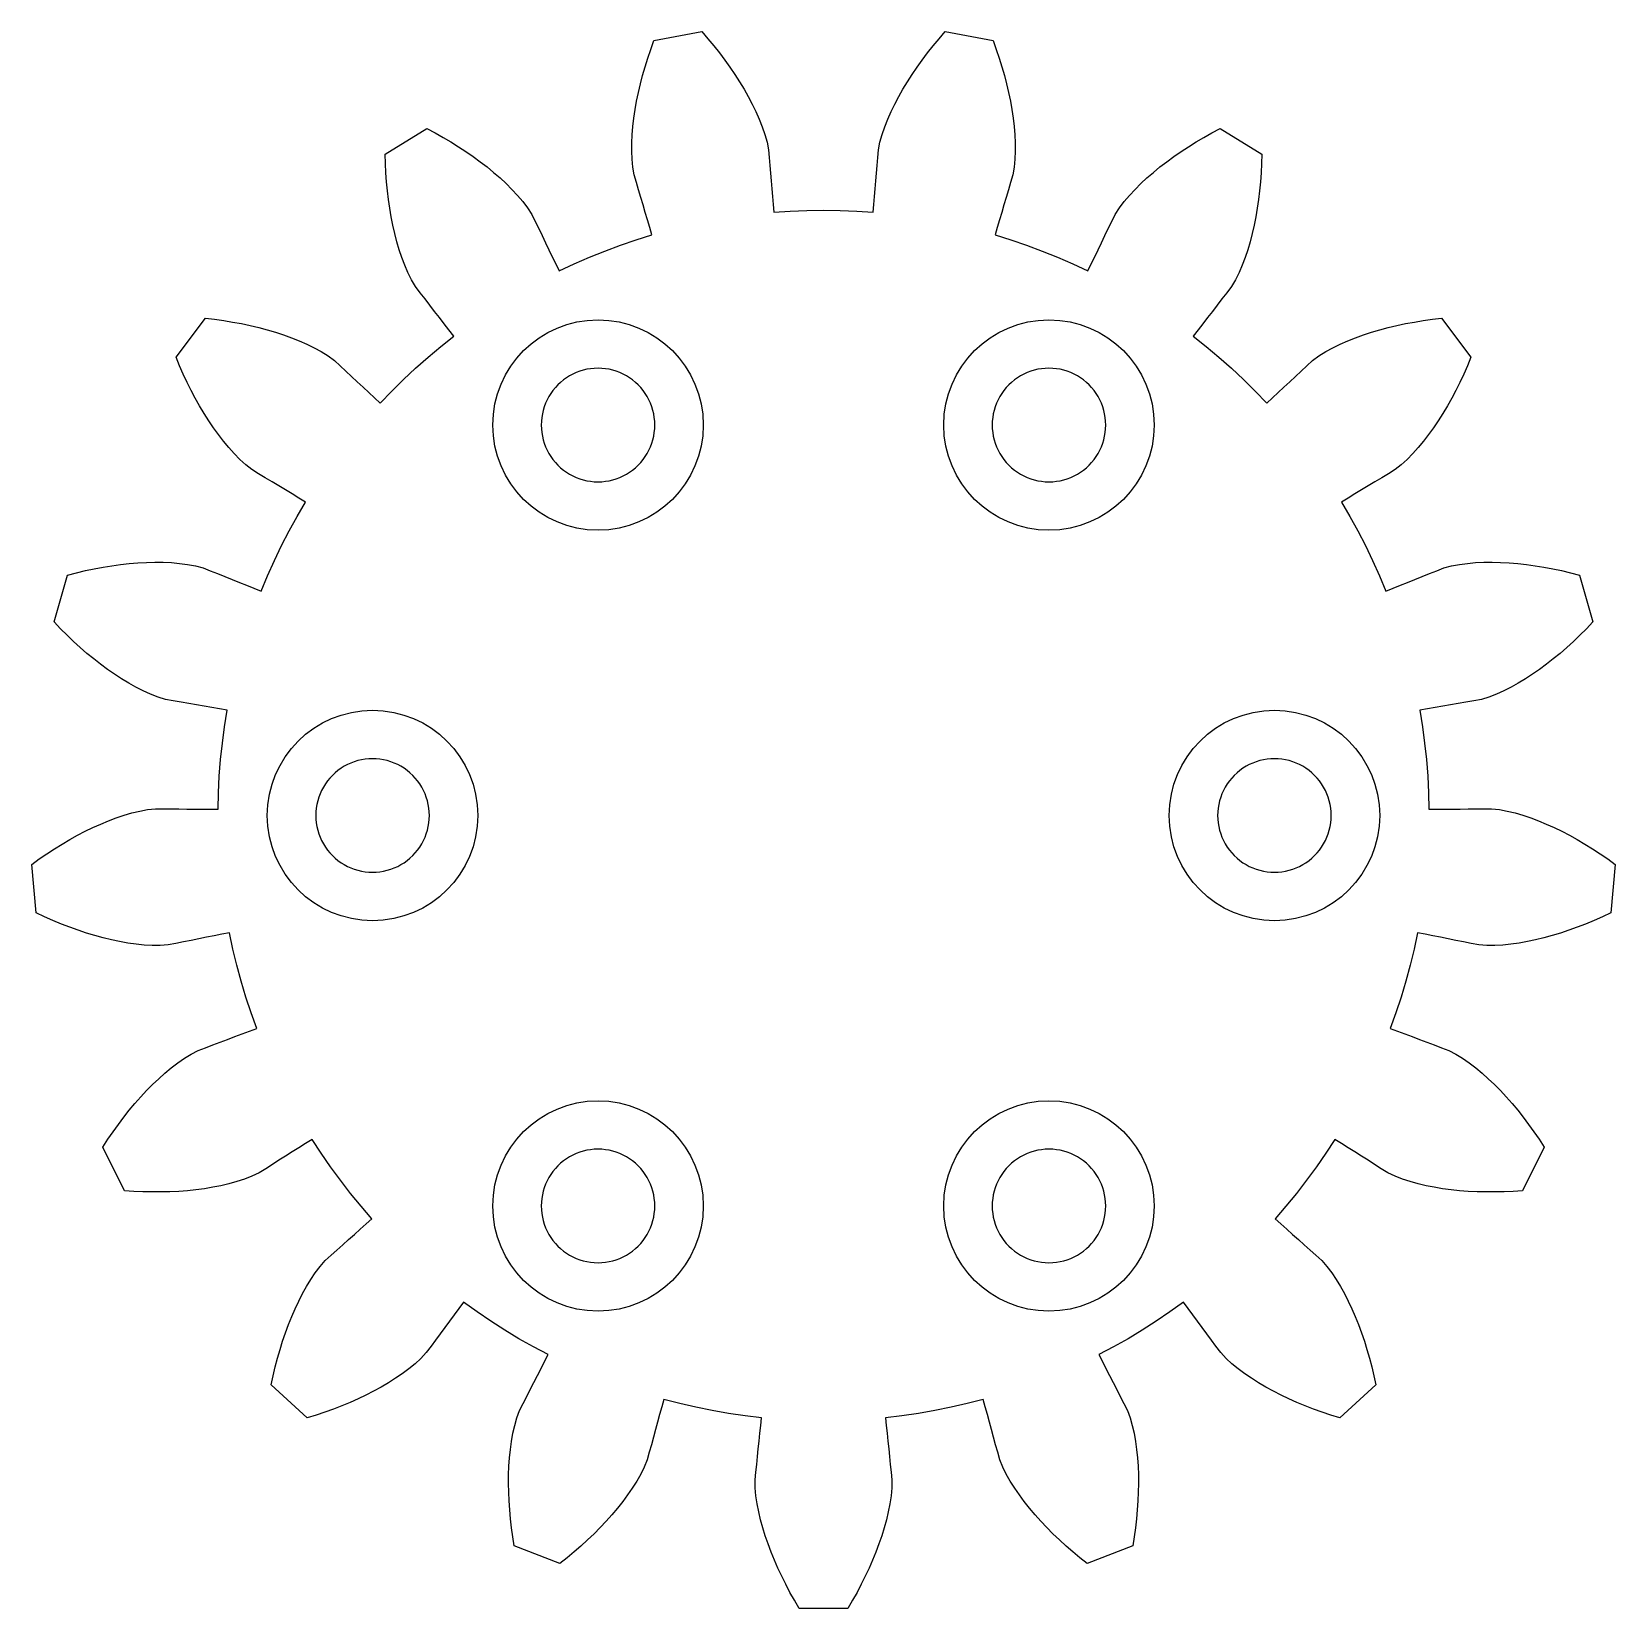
# Model space of a CAD drawing. Header units: metres. Extents: x -23.7 to 23.7, y -23.7 to 23.5.
import ezdxf

# ---------------------------------------------------------------- set-up
doc = ezdxf.new("R2010")
doc.units = ezdxf.units.M
doc.layers.add('CSK_M3_90DEG', color=7, linetype='Continuous')
doc.layers.add('CUT', color=7, linetype='Continuous')

msp = doc.modelspace()

# ---------------------------------------------------------------- linework, layer by layer
at = {"layer": 'CSK_M3_90DEG'}
for centre in [(-6.75, 11.691), (6.75, 11.691), (-13.5, 0), (13.5, 0), (-6.75, -11.691), (6.75, -11.691)]:
    msp.add_circle(centre, 3.15, dxfattribs=at)
at = {"layer": 'CUT'}
for points in [[(-2.35, -17.972), (-2.841, -17.901), (-3.33, -17.816), (-3.817, -17.718), (-4.301, -17.607), (-4.782, -17.483), (-4.844, -17.709), (-4.906, -17.935), (-4.968, -18.161), (-5.029, -18.387), (-5.091, -18.613), (-5.153, -18.839), (-5.215, -19.065), (-5.278, -19.291), (-5.367, -19.51), (-5.473, -19.723), (-5.593, -19.933), (-5.723, -20.14), (-5.863, -20.344), (-6.011, -20.545), (-6.168, -20.743), (-6.333, -20.938), (-6.504, -21.131), (-6.683, -21.321), (-6.869, -21.508), (-7.062, -21.692), (-7.26, -21.873), (-7.466, -22.052), (-7.677, -22.227), (-7.894, -22.4), (-9.257, -21.872), (-9.301, -21.598), (-9.339, -21.326), (-9.371, -21.056), (-9.395, -20.788), (-9.413, -20.522), (-9.425, -20.259), (-9.429, -19.998), (-9.426, -19.74), (-9.416, -19.485), (-9.398, -19.233), (-9.373, -18.984), (-9.339, -18.739), (-9.296, -18.499), (-9.243, -18.263), (-9.178, -18.033), (-9.096, -17.812), (-8.99, -17.603), (-8.884, -17.394), (-8.777, -17.185), (-8.67, -16.977), (-8.564, -16.768), (-8.457, -16.559), (-8.351, -16.35), (-8.244, -16.142), (-8.683, -15.91), (-9.116, -15.666), (-9.542, -15.41), (-9.96, -15.143), (-10.371, -14.864), (-10.775, -14.575), (-10.914, -14.763), (-11.053, -14.952), (-11.193, -15.14), (-11.332, -15.329), (-11.471, -15.517), (-11.611, -15.705), (-11.75, -15.894), (-11.89, -16.082), (-12.052, -16.254), (-12.229, -16.414), (-12.416, -16.567), (-12.612, -16.713), (-12.816, -16.852), (-13.027, -16.986), (-13.245, -17.114), (-13.469, -17.237), (-13.699, -17.354), (-13.934, -17.467), (-14.175, -17.574), (-14.421, -17.676), (-14.672, -17.774), (-14.927, -17.866), (-15.188, -17.953), (-15.453, -18.035), (-16.533, -17.051), (-16.475, -16.78), (-16.412, -16.512), (-16.344, -16.249), (-16.27, -15.99), (-16.191, -15.736), (-16.107, -15.486), (-16.016, -15.241), (-15.921, -15.002), (-15.819, -14.767), (-15.711, -14.539), (-15.598, -14.316), (-15.478, -14.1), (-15.351, -13.892), (-15.216, -13.691), (-15.072, -13.5), (-14.916, -13.323), (-14.742, -13.166), (-14.567, -13.01), (-14.392, -12.854), (-14.218, -12.698), (-14.043, -12.542), (-13.868, -12.386), (-13.693, -12.23), (-13.518, -12.073), (-13.844, -11.699), (-14.159, -11.315), (-14.464, -10.923), (-14.758, -10.522), (-15.041, -10.114), (-15.312, -9.698), (-15.51, -9.824), (-15.708, -9.949), (-15.906, -10.074), (-16.104, -10.2), (-16.302, -10.325), (-16.5, -10.451), (-16.698, -10.576), (-16.897, -10.701), (-17.11, -10.802), (-17.332, -10.888), (-17.562, -10.963), (-17.798, -11.028), (-18.038, -11.085), (-18.283, -11.133), (-18.533, -11.174), (-18.786, -11.207), (-19.043, -11.234), (-19.303, -11.254), (-19.566, -11.267), (-19.832, -11.273), (-20.101, -11.273), (-20.373, -11.267), (-20.648, -11.254), (-20.924, -11.235), (-21.576, -9.927), (-21.424, -9.695), (-21.269, -9.468), (-21.11, -9.248), (-20.948, -9.033), (-20.782, -8.824), (-20.613, -8.622), (-20.441, -8.426), (-20.265, -8.238), (-20.085, -8.056), (-19.903, -7.881), (-19.716, -7.715), (-19.526, -7.557), (-19.332, -7.408), (-19.134, -7.27), (-18.931, -7.144), (-18.722, -7.035), (-18.503, -6.952), (-18.283, -6.869), (-18.064, -6.787), (-17.845, -6.705), (-17.625, -6.622), (-17.406, -6.54), (-17.186, -6.457), (-16.967, -6.375), (-17.135, -5.908), (-17.291, -5.436), (-17.433, -4.96), (-17.562, -4.481), (-17.679, -3.998), (-17.781, -3.512), (-18.011, -3.557), (-18.241, -3.603), (-18.471, -3.648), (-18.701, -3.694), (-18.931, -3.739), (-19.161, -3.784), (-19.391, -3.83), (-19.621, -3.874), (-19.857, -3.892), (-20.095, -3.892), (-20.337, -3.878), (-20.58, -3.854), (-20.824, -3.82), (-21.071, -3.776), (-21.318, -3.724), (-21.566, -3.664), (-21.815, -3.596), (-22.065, -3.521), (-22.315, -3.438), (-22.566, -3.348), (-22.816, -3.251), (-23.068, -3.147), (-23.319, -3.036), (-23.57, -2.918), (-23.705, -1.463), (-23.48, -1.301), (-23.253, -1.146), (-23.025, -0.997), (-22.796, -0.856), (-22.567, -0.721), (-22.336, -0.593), (-22.104, -0.473), (-21.872, -0.361), (-21.639, -0.256), (-21.406, -0.16), (-21.172, -0.072), (-20.937, 0.007), (-20.703, 0.076), (-20.468, 0.133), (-20.234, 0.177), (-19.999, 0.203), (-19.765, 0.202), (-19.53, 0.199), (-19.296, 0.197), (-19.062, 0.194), (-18.827, 0.192), (-18.593, 0.19), (-18.358, 0.187), (-18.124, 0.185), (-18.112, 0.681), (-18.087, 1.177), (-18.048, 1.672), (-17.995, 2.166), (-17.929, 2.658), (-17.849, 3.149), (-18.08, 3.189), (-18.311, 3.23), (-18.542, 3.271), (-18.773, 3.311), (-19.003, 3.352), (-19.234, 3.393), (-19.465, 3.434), (-19.696, 3.475), (-19.922, 3.544), (-20.144, 3.63), (-20.364, 3.73), (-20.582, 3.84), (-20.798, 3.961), (-21.012, 4.09), (-21.224, 4.228), (-21.433, 4.374), (-21.641, 4.527), (-21.847, 4.688), (-22.05, 4.855), (-22.251, 5.03), (-22.45, 5.211), (-22.647, 5.399), (-22.841, 5.593), (-23.033, 5.794), (-22.633, 7.199), (-22.364, 7.269), (-22.097, 7.332), (-21.831, 7.388), (-21.566, 7.437), (-21.303, 7.48), (-21.042, 7.515), (-20.783, 7.544), (-20.525, 7.565), (-20.27, 7.578), (-20.018, 7.584), (-19.768, 7.581), (-19.521, 7.57), (-19.278, 7.549), (-19.038, 7.518), (-18.803, 7.474), (-18.575, 7.414), (-18.357, 7.328), (-18.139, 7.241), (-17.922, 7.154), (-17.704, 7.067), (-17.486, 6.98), (-17.269, 6.893), (-17.051, 6.806), (-16.833, 6.72), (-16.643, 7.178), (-16.44, 7.631), (-16.225, 8.079), (-15.997, 8.52), (-15.758, 8.956), (-15.507, 9.384), (-15.707, 9.505), (-15.908, 9.627), (-16.108, 9.748), (-16.309, 9.869), (-16.509, 9.991), (-16.71, 10.112), (-16.91, 10.233), (-17.11, 10.356), (-17.296, 10.501), (-17.473, 10.662), (-17.642, 10.834), (-17.805, 11.016), (-17.963, 11.206), (-18.115, 11.404), (-18.263, 11.609), (-18.406, 11.821), (-18.544, 12.039), (-18.678, 12.263), (-18.807, 12.493), (-18.932, 12.728), (-19.052, 12.969), (-19.167, 13.215), (-19.278, 13.467), (-19.384, 13.723), (-18.504, 14.889), (-18.228, 14.857), (-17.956, 14.819), (-17.688, 14.775), (-17.423, 14.726), (-17.163, 14.67), (-16.906, 14.609), (-16.654, 14.542), (-16.407, 14.468), (-16.164, 14.389), (-15.926, 14.303), (-15.694, 14.21), (-15.468, 14.111), (-15.249, 14.003), (-15.037, 13.888), (-14.833, 13.762), (-14.643, 13.623), (-14.47, 13.464), (-14.299, 13.305), (-14.127, 13.145), (-13.956, 12.985), (-13.784, 12.826), (-13.612, 12.666), (-13.441, 12.506), (-13.269, 12.347), (-12.926, 12.706), (-12.573, 13.055), (-12.211, 13.395), (-11.839, 13.724), (-11.459, 14.043), (-11.07, 14.352), (-11.213, 14.538), (-11.356, 14.723), (-11.499, 14.909), (-11.642, 15.094), (-11.785, 15.28), (-11.929, 15.465), (-12.072, 15.651), (-12.214, 15.837), (-12.335, 16.04), (-12.441, 16.254), (-12.537, 16.476), (-12.623, 16.704), (-12.702, 16.939), (-12.772, 17.178), (-12.836, 17.423), (-12.893, 17.672), (-12.943, 17.925), (-12.987, 18.182), (-13.024, 18.443), (-13.055, 18.708), (-13.08, 18.976), (-13.099, 19.247), (-13.111, 19.521), (-13.118, 19.798), (-11.876, 20.568), (-11.63, 20.438), (-11.39, 20.305), (-11.156, 20.167), (-10.927, 20.025), (-10.704, 19.879), (-10.487, 19.73), (-10.276, 19.576), (-10.072, 19.418), (-9.875, 19.256), (-9.684, 19.09), (-9.501, 18.92), (-9.326, 18.746), (-9.16, 18.566), (-9.004, 18.382), (-8.86, 18.191), (-8.733, 17.993), (-8.629, 17.782), (-8.527, 17.572), (-8.425, 17.361), (-8.322, 17.15), (-8.22, 16.939), (-8.118, 16.728), (-8.015, 16.517), (-7.913, 16.306), (-7.463, 16.517), (-7.008, 16.715), (-6.548, 16.901), (-6.082, 17.074), (-5.612, 17.234), (-5.138, 17.382), (-5.204, 17.606), (-5.271, 17.831), (-5.337, 18.056), (-5.403, 18.281), (-5.47, 18.505), (-5.536, 18.73), (-5.603, 18.955), (-5.668, 19.18), (-5.708, 19.413), (-5.729, 19.651), (-5.738, 19.892), (-5.737, 20.136), (-5.725, 20.383), (-5.704, 20.632), (-5.676, 20.883), (-5.639, 21.136), (-5.594, 21.39), (-5.542, 21.646), (-5.482, 21.902), (-5.416, 22.16), (-5.342, 22.419), (-5.261, 22.679), (-5.174, 22.939), (-5.08, 23.2), (-3.644, 23.469), (-3.462, 23.259), (-3.286, 23.048), (-3.118, 22.835), (-2.955, 22.62), (-2.8, 22.404), (-2.652, 22.186), (-2.511, 21.966), (-2.377, 21.745), (-2.252, 21.523), (-2.134, 21.3), (-2.025, 21.075), (-1.925, 20.849), (-1.835, 20.622), (-1.756, 20.393), (-1.69, 20.164), (-1.643, 19.932), (-1.623, 19.699), (-1.604, 19.465), (-1.584, 19.232), (-1.565, 18.998), (-1.546, 18.765), (-1.527, 18.531), (-1.507, 18.297), (-1.488, 18.064), (-0.993, 18.098), (-0.497, 18.118), (0, 18.125), (0.497, 18.118), (0.993, 18.098), (1.488, 18.064), (1.507, 18.297), (1.527, 18.531), (1.546, 18.765), (1.565, 18.998), (1.584, 19.232), (1.604, 19.465), (1.623, 19.699), (1.643, 19.932), (1.69, 20.164), (1.756, 20.393), (1.835, 20.622), (1.925, 20.849), (2.025, 21.075), (2.134, 21.3), (2.252, 21.523), (2.377, 21.745), (2.511, 21.966), (2.652, 22.186), (2.8, 22.404), (2.955, 22.62), (3.118, 22.835), (3.286, 23.048), (3.462, 23.259), (3.644, 23.469), (5.08, 23.2), (5.174, 22.939), (5.261, 22.679), (5.342, 22.419), (5.416, 22.16), (5.482, 21.902), (5.542, 21.646), (5.594, 21.39), (5.639, 21.136), (5.676, 20.883), (5.704, 20.632), (5.725, 20.383), (5.737, 20.136), (5.738, 19.892), (5.729, 19.651), (5.708, 19.413), (5.668, 19.18), (5.603, 18.955), (5.536, 18.73), (5.47, 18.505), (5.403, 18.281), (5.337, 18.056), (5.271, 17.831), (5.204, 17.606), (5.138, 17.382), (5.612, 17.234), (6.082, 17.074), (6.548, 16.901), (7.008, 16.715), (7.463, 16.517), (7.913, 16.306), (8.015, 16.517), (8.118, 16.728), (8.22, 16.939), (8.322, 17.15), (8.425, 17.361), (8.527, 17.572), (8.629, 17.782), (8.733, 17.993), (8.86, 18.191), (9.004, 18.382), (9.16, 18.566), (9.326, 18.746), (9.501, 18.92), (9.684, 19.09), (9.875, 19.256), (10.072, 19.418), (10.276, 19.576), (10.487, 19.73), (10.704, 19.879), (10.927, 20.025), (11.156, 20.167), (11.39, 20.305), (11.63, 20.438), (11.876, 20.568), (13.118, 19.798), (13.111, 19.521), (13.099, 19.247), (13.08, 18.976), (13.055, 18.708), (13.024, 18.443), (12.987, 18.182), (12.943, 17.925), (12.893, 17.672), (12.836, 17.423), (12.772, 17.178), (12.702, 16.939), (12.623, 16.704), (12.537, 16.476), (12.441, 16.254), (12.335, 16.04), (12.214, 15.837), (12.072, 15.651), (11.929, 15.465), (11.785, 15.28), (11.642, 15.094), (11.499, 14.909), (11.356, 14.723), (11.213, 14.538), (11.07, 14.352), (11.459, 14.043), (11.839, 13.724), (12.211, 13.395), (12.573, 13.055), (12.926, 12.706), (13.269, 12.347), (13.441, 12.506), (13.612, 12.666), (13.784, 12.826), (13.956, 12.985), (14.127, 13.145), (14.299, 13.305), (14.47, 13.464), (14.643, 13.623), (14.833, 13.762), (15.037, 13.888), (15.249, 14.003), (15.468, 14.111), (15.694, 14.21), (15.926, 14.303), (16.164, 14.389), (16.407, 14.468), (16.654, 14.542), (16.906, 14.609), (17.163, 14.67), (17.423, 14.726), (17.688, 14.775), (17.956, 14.819), (18.228, 14.857), (18.504, 14.889), (19.384, 13.723), (19.278, 13.467), (19.167, 13.215), (19.052, 12.969), (18.932, 12.728), (18.807, 12.493), (18.678, 12.263), (18.544, 12.039), (18.406, 11.821), (18.263, 11.609), (18.115, 11.404), (17.963, 11.206), (17.805, 11.016), (17.642, 10.834), (17.473, 10.662), (17.296, 10.501), (17.11, 10.356), (16.91, 10.233), (16.71, 10.112), (16.509, 9.991), (16.309, 9.869), (16.108, 9.748), (15.908, 9.627), (15.707, 9.505), (15.507, 9.384), (15.758, 8.956), (15.997, 8.52), (16.225, 8.079), (16.44, 7.631), (16.643, 7.178), (16.833, 6.72), (17.051, 6.806), (17.269, 6.893), (17.486, 6.98), (17.704, 7.067), (17.922, 7.154), (18.139, 7.241), (18.357, 7.328), (18.575, 7.414), (18.803, 7.474), (19.038, 7.518), (19.278, 7.549), (19.521, 7.57), (19.768, 7.581), (20.018, 7.584), (20.27, 7.578), (20.525, 7.565), (20.783, 7.544), (21.042, 7.515), (21.303, 7.48), (21.566, 7.437), (21.831, 7.388), (22.097, 7.332), (22.364, 7.269), (22.633, 7.199), (23.033, 5.794), (22.841, 5.593), (22.647, 5.399), (22.45, 5.211), (22.251, 5.03), (22.05, 4.855), (21.847, 4.688), (21.641, 4.527), (21.433, 4.374), (21.224, 4.228), (21.012, 4.09), (20.798, 3.961), (20.582, 3.84), (20.364, 3.73), (20.144, 3.63), (19.922, 3.544), (19.696, 3.475), (19.465, 3.434), (19.234, 3.393), (19.003, 3.352), (18.773, 3.311), (18.542, 3.271), (18.311, 3.23), (18.08, 3.189), (17.849, 3.149), (17.929, 2.658), (17.995, 2.166), (18.048, 1.672), (18.087, 1.177), (18.112, 0.681), (18.124, 0.185), (18.358, 0.187), (18.593, 0.19), (18.827, 0.192), (19.062, 0.194), (19.296, 0.197), (19.53, 0.199), (19.765, 0.202), (19.999, 0.203), (20.234, 0.177), (20.468, 0.133), (20.703, 0.076), (20.937, 0.007), (21.172, -0.072), (21.406, -0.16), (21.639, -0.256), (21.872, -0.361), (22.104, -0.473), (22.336, -0.593), (22.567, -0.721), (22.796, -0.856), (23.025, -0.997), (23.253, -1.146), (23.48, -1.301), (23.705, -1.463), (23.57, -2.918), (23.319, -3.036), (23.068, -3.147), (22.816, -3.251), (22.566, -3.348), (22.315, -3.438), (22.065, -3.521), (21.815, -3.596), (21.566, -3.664), (21.318, -3.724), (21.071, -3.776), (20.824, -3.82), (20.58, -3.854), (20.337, -3.878), (20.095, -3.892), (19.857, -3.892), (19.621, -3.874), (19.391, -3.83), (19.161, -3.784), (18.931, -3.739), (18.701, -3.694), (18.471, -3.648), (18.241, -3.603), (18.011, -3.557), (17.781, -3.512), (17.679, -3.998), (17.562, -4.481), (17.433, -4.96), (17.291, -5.436), (17.135, -5.908), (16.967, -6.375), (17.186, -6.457), (17.406, -6.54), (17.625, -6.622), (17.845, -6.705), (18.064, -6.787), (18.283, -6.869), (18.503, -6.952), (18.722, -7.035), (18.931, -7.144), (19.134, -7.27), (19.332, -7.408), (19.526, -7.557), (19.716, -7.715), (19.903, -7.881), (20.085, -8.056), (20.265, -8.238), (20.441, -8.426), (20.613, -8.622), (20.782, -8.824), (20.948, -9.033), (21.11, -9.248), (21.269, -9.468), (21.424, -9.695), (21.576, -9.927), (20.924, -11.235), (20.648, -11.254), (20.373, -11.267), (20.101, -11.273), (19.832, -11.273), (19.566, -11.267), (19.303, -11.254), (19.043, -11.234), (18.786, -11.207), (18.533, -11.174), (18.283, -11.133), (18.038, -11.085), (17.798, -11.028), (17.562, -10.963), (17.332, -10.888), (17.11, -10.802), (16.897, -10.701), (16.698, -10.576), (16.5, -10.451), (16.302, -10.325), (16.104, -10.2), (15.906, -10.074), (15.708, -9.949), (15.51, -9.824), (15.312, -9.698), (15.041, -10.114), (14.758, -10.522), (14.464, -10.923), (14.159, -11.315), (13.844, -11.699), (13.518, -12.073), (13.693, -12.23), (13.868, -12.386), (14.043, -12.542), (14.218, -12.698), (14.392, -12.854), (14.567, -13.01), (14.742, -13.166), (14.916, -13.323), (15.072, -13.5), (15.216, -13.691), (15.351, -13.892), (15.478, -14.1), (15.598, -14.316), (15.711, -14.539), (15.819, -14.767), (15.921, -15.002), (16.016, -15.241), (16.107, -15.486), (16.191, -15.736), (16.27, -15.99), (16.344, -16.249), (16.412, -16.512), (16.475, -16.78), (16.533, -17.051), (15.453, -18.035), (15.188, -17.953), (14.927, -17.866), (14.672, -17.774), (14.421, -17.676), (14.175, -17.574), (13.934, -17.467), (13.699, -17.354), (13.469, -17.237), (13.245, -17.114), (13.027, -16.986), (12.816, -16.852), (12.612, -16.713), (12.416, -16.567), (12.229, -16.414), (12.052, -16.254), (11.89, -16.082), (11.75, -15.894), (11.611, -15.705), (11.471, -15.517), (11.332, -15.329), (11.193, -15.14), (11.053, -14.952), (10.914, -14.763), (10.775, -14.575), (10.371, -14.864), (9.96, -15.143), (9.542, -15.41), (9.116, -15.666), (8.683, -15.91), (8.244, -16.142), (8.351, -16.35), (8.457, -16.559), (8.564, -16.768), (8.67, -16.977), (8.777, -17.185), (8.884, -17.394), (8.99, -17.603), (9.096, -17.812), (9.178, -18.033), (9.243, -18.263), (9.296, -18.499), (9.339, -18.739), (9.373, -18.984), (9.398, -19.233), (9.416, -19.485), (9.426, -19.74), (9.429, -19.998), (9.425, -20.259), (9.413, -20.522), (9.395, -20.788), (9.371, -21.056), (9.339, -21.326), (9.301, -21.598), (9.257, -21.872), (7.894, -22.4), (7.677, -22.227), (7.466, -22.052), (7.26, -21.873), (7.062, -21.692), (6.869, -21.508), (6.683, -21.321), (6.504, -21.131), (6.333, -20.938), (6.168, -20.743), (6.011, -20.545), (5.863, -20.344), (5.723, -20.14), (5.593, -19.933), (5.473, -19.723), (5.367, -19.51), (5.278, -19.291), (5.215, -19.065), (5.153, -18.839), (5.091, -18.613), (5.029, -18.387), (4.968, -18.161), (4.906, -17.935), (4.844, -17.709), (4.782, -17.483), (4.301, -17.607), (3.817, -17.718), (3.33, -17.816), (2.841, -17.901), (2.35, -17.972), (1.856, -18.03), (1.88, -18.263), (1.904, -18.496), (1.928, -18.729), (1.952, -18.962), (1.976, -19.195), (2, -19.429), (2.024, -19.662), (2.047, -19.895), (2.043, -20.131), (2.021, -20.369), (1.986, -20.608), (1.939, -20.848), (1.882, -21.088), (1.816, -21.329), (1.742, -21.57), (1.659, -21.812), (1.568, -22.054), (1.47, -22.295), (1.364, -22.537), (1.251, -22.778), (1.131, -23.019), (1.005, -23.26), (0.871, -23.499), (0.731, -23.739), (-0.731, -23.739), (-0.871, -23.499), (-1.005, -23.26), (-1.131, -23.019), (-1.251, -22.778), (-1.364, -22.537), (-1.47, -22.295), (-1.568, -22.054), (-1.659, -21.812), (-1.742, -21.57), (-1.816, -21.329), (-1.882, -21.088), (-1.939, -20.848), (-1.986, -20.608), (-2.021, -20.369), (-2.043, -20.131), (-2.047, -19.895), (-2.024, -19.662), (-2, -19.429), (-1.976, -19.195), (-1.952, -18.962), (-1.928, -18.729), (-1.904, -18.496), (-1.88, -18.263), (-1.856, -18.03)], [(-5.065, 11.469), (-5.054, 11.58), (-5.05, 11.691), (-5.054, 11.803), (-5.065, 11.913), (-5.083, 12.023), (-5.108, 12.131), (-5.14, 12.238), (-5.179, 12.342), (-5.225, 12.443), (-5.278, 12.541), (-5.337, 12.636), (-5.401, 12.726), (-5.472, 12.812), (-5.548, 12.893), (-5.629, 12.969), (-5.715, 13.04), (-5.806, 13.105), (-5.9, 13.164), (-5.998, 13.216), (-6.099, 13.262), (-6.204, 13.301), (-6.31, 13.333), (-6.418, 13.359), (-6.528, 13.377), (-6.639, 13.388), (-6.75, 13.391), (-6.861, 13.388), (-6.972, 13.377), (-7.082, 13.359), (-7.19, 13.333), (-7.296, 13.301), (-7.401, 13.262), (-7.502, 13.216), (-7.6, 13.164), (-7.694, 13.105), (-7.785, 13.04), (-7.871, 12.969), (-7.952, 12.893), (-8.028, 12.812), (-8.099, 12.726), (-8.163, 12.636), (-8.222, 12.541), (-8.275, 12.443), (-8.321, 12.342), (-8.36, 12.238), (-8.392, 12.131), (-8.417, 12.023), (-8.435, 11.913), (-8.446, 11.803), (-8.45, 11.691), (-8.446, 11.58), (-8.435, 11.469), (-8.417, 11.36), (-8.392, 11.251), (-8.36, 11.145), (-8.321, 11.041), (-8.275, 10.939), (-8.222, 10.841), (-8.163, 10.747), (-8.099, 10.656), (-8.028, 10.57), (-7.952, 10.489), (-7.871, 10.413), (-7.785, 10.343), (-7.694, 10.278), (-7.6, 10.219), (-7.502, 10.167), (-7.401, 10.121), (-7.296, 10.082), (-7.19, 10.049), (-7.082, 10.024), (-6.972, 10.006), (-6.861, 9.995), (-6.75, 9.991), (-6.639, 9.995), (-6.528, 10.006), (-6.418, 10.024), (-6.31, 10.049), (-6.204, 10.082), (-6.099, 10.121), (-5.998, 10.167), (-5.9, 10.219), (-5.806, 10.278), (-5.715, 10.343), (-5.629, 10.413), (-5.548, 10.489), (-5.472, 10.57), (-5.401, 10.656), (-5.337, 10.747), (-5.278, 10.841), (-5.225, 10.939), (-5.179, 11.041), (-5.14, 11.145), (-5.108, 11.251), (-5.083, 11.36)], [(8.435, 11.469), (8.446, 11.58), (8.45, 11.691), (8.446, 11.803), (8.435, 11.913), (8.417, 12.023), (8.392, 12.131), (8.36, 12.238), (8.321, 12.342), (8.275, 12.443), (8.222, 12.541), (8.163, 12.636), (8.099, 12.726), (8.028, 12.812), (7.952, 12.893), (7.871, 12.969), (7.785, 13.04), (7.694, 13.105), (7.6, 13.164), (7.502, 13.216), (7.401, 13.262), (7.296, 13.301), (7.19, 13.333), (7.082, 13.359), (6.972, 13.377), (6.861, 13.388), (6.75, 13.391), (6.639, 13.388), (6.528, 13.377), (6.418, 13.359), (6.31, 13.333), (6.204, 13.301), (6.099, 13.262), (5.998, 13.216), (5.9, 13.164), (5.806, 13.105), (5.715, 13.04), (5.629, 12.969), (5.548, 12.893), (5.472, 12.812), (5.401, 12.726), (5.337, 12.636), (5.278, 12.541), (5.225, 12.443), (5.179, 12.342), (5.14, 12.238), (5.108, 12.131), (5.083, 12.023), (5.065, 11.913), (5.054, 11.803), (5.05, 11.691), (5.054, 11.58), (5.065, 11.469), (5.083, 11.36), (5.108, 11.251), (5.14, 11.145), (5.179, 11.041), (5.225, 10.939), (5.278, 10.841), (5.337, 10.747), (5.401, 10.656), (5.472, 10.57), (5.548, 10.489), (5.629, 10.413), (5.715, 10.343), (5.806, 10.278), (5.9, 10.219), (5.998, 10.167), (6.099, 10.121), (6.204, 10.082), (6.31, 10.049), (6.418, 10.024), (6.528, 10.006), (6.639, 9.995), (6.75, 9.991), (6.861, 9.995), (6.972, 10.006), (7.082, 10.024), (7.19, 10.049), (7.296, 10.082), (7.401, 10.121), (7.502, 10.167), (7.6, 10.219), (7.694, 10.278), (7.785, 10.343), (7.871, 10.413), (7.952, 10.489), (8.028, 10.57), (8.099, 10.656), (8.163, 10.747), (8.222, 10.841), (8.275, 10.939), (8.321, 11.041), (8.36, 11.145), (8.392, 11.251), (8.417, 11.36)], [(-11.804, -0.111), (-11.8, 0), (-11.804, 0.111), (-11.815, 0.222), (-11.833, 0.332), (-11.858, 0.44), (-11.89, 0.546), (-11.929, 0.651), (-11.975, 0.752), (-12.028, 0.85), (-12.087, 0.944), (-12.151, 1.035), (-12.222, 1.121), (-12.298, 1.202), (-12.379, 1.278), (-12.465, 1.349), (-12.556, 1.413), (-12.65, 1.472), (-12.748, 1.525), (-12.849, 1.571), (-12.954, 1.61), (-13.06, 1.642), (-13.168, 1.667), (-13.278, 1.685), (-13.389, 1.696), (-13.5, 1.7), (-13.611, 1.696), (-13.722, 1.685), (-13.832, 1.667), (-13.94, 1.642), (-14.046, 1.61), (-14.151, 1.571), (-14.252, 1.525), (-14.35, 1.472), (-14.444, 1.413), (-14.535, 1.349), (-14.621, 1.278), (-14.702, 1.202), (-14.778, 1.121), (-14.849, 1.035), (-14.913, 0.944), (-14.972, 0.85), (-15.025, 0.752), (-15.071, 0.651), (-15.11, 0.546), (-15.142, 0.44), (-15.167, 0.332), (-15.185, 0.222), (-15.196, 0.111), (-15.2, 0), (-15.196, -0.111), (-15.185, -0.222), (-15.167, -0.332), (-15.142, -0.44), (-15.11, -0.546), (-15.071, -0.651), (-15.025, -0.752), (-14.972, -0.85), (-14.913, -0.944), (-14.849, -1.035), (-14.778, -1.121), (-14.702, -1.202), (-14.621, -1.278), (-14.535, -1.349), (-14.444, -1.413), (-14.35, -1.472), (-14.252, -1.525), (-14.151, -1.571), (-14.046, -1.61), (-13.94, -1.642), (-13.832, -1.667), (-13.722, -1.685), (-13.611, -1.696), (-13.5, -1.7), (-13.389, -1.696), (-13.278, -1.685), (-13.168, -1.667), (-13.06, -1.642), (-12.954, -1.61), (-12.849, -1.571), (-12.748, -1.525), (-12.65, -1.472), (-12.556, -1.413), (-12.465, -1.349), (-12.379, -1.278), (-12.298, -1.202), (-12.222, -1.121), (-12.151, -1.035), (-12.087, -0.944), (-12.028, -0.85), (-11.975, -0.752), (-11.929, -0.651), (-11.89, -0.546), (-11.858, -0.44), (-11.833, -0.332), (-11.815, -0.222)], [(15.185, -0.222), (15.196, -0.111), (15.2, 0), (15.196, 0.111), (15.185, 0.222), (15.167, 0.332), (15.142, 0.44), (15.11, 0.546), (15.071, 0.651), (15.025, 0.752), (14.972, 0.85), (14.913, 0.944), (14.849, 1.035), (14.778, 1.121), (14.702, 1.202), (14.621, 1.278), (14.535, 1.349), (14.444, 1.413), (14.35, 1.472), (14.252, 1.525), (14.151, 1.571), (14.046, 1.61), (13.94, 1.642), (13.832, 1.667), (13.722, 1.685), (13.611, 1.696), (13.5, 1.7), (13.389, 1.696), (13.278, 1.685), (13.168, 1.667), (13.06, 1.642), (12.954, 1.61), (12.849, 1.571), (12.748, 1.525), (12.65, 1.472), (12.556, 1.413), (12.465, 1.349), (12.379, 1.278), (12.298, 1.202), (12.222, 1.121), (12.151, 1.035), (12.087, 0.944), (12.028, 0.85), (11.975, 0.752), (11.929, 0.651), (11.89, 0.546), (11.858, 0.44), (11.833, 0.332), (11.815, 0.222), (11.804, 0.111), (11.8, 0), (11.804, -0.111), (11.815, -0.222), (11.833, -0.332), (11.858, -0.44), (11.89, -0.546), (11.929, -0.651), (11.975, -0.752), (12.028, -0.85), (12.087, -0.944), (12.151, -1.035), (12.222, -1.121), (12.298, -1.202), (12.379, -1.278), (12.465, -1.349), (12.556, -1.413), (12.65, -1.472), (12.748, -1.525), (12.849, -1.571), (12.954, -1.61), (13.06, -1.642), (13.168, -1.667), (13.278, -1.685), (13.389, -1.696), (13.5, -1.7), (13.611, -1.696), (13.722, -1.685), (13.832, -1.667), (13.94, -1.642), (14.046, -1.61), (14.151, -1.571), (14.252, -1.525), (14.35, -1.472), (14.444, -1.413), (14.535, -1.349), (14.621, -1.278), (14.702, -1.202), (14.778, -1.121), (14.849, -1.035), (14.913, -0.944), (14.972, -0.85), (15.025, -0.752), (15.071, -0.651), (15.11, -0.546), (15.142, -0.44), (15.167, -0.332)], [(-5.065, -11.913), (-5.054, -11.803), (-5.05, -11.691), (-5.054, -11.58), (-5.065, -11.469), (-5.083, -11.36), (-5.108, -11.251), (-5.14, -11.145), (-5.179, -11.041), (-5.225, -10.939), (-5.278, -10.841), (-5.337, -10.747), (-5.401, -10.656), (-5.472, -10.57), (-5.548, -10.489), (-5.629, -10.413), (-5.715, -10.343), (-5.806, -10.278), (-5.9, -10.219), (-5.998, -10.167), (-6.099, -10.121), (-6.204, -10.082), (-6.31, -10.049), (-6.418, -10.024), (-6.528, -10.006), (-6.639, -9.995), (-6.75, -9.991), (-6.861, -9.995), (-6.972, -10.006), (-7.082, -10.024), (-7.19, -10.049), (-7.296, -10.082), (-7.401, -10.121), (-7.502, -10.167), (-7.6, -10.219), (-7.694, -10.278), (-7.785, -10.343), (-7.871, -10.413), (-7.952, -10.489), (-8.028, -10.57), (-8.099, -10.656), (-8.163, -10.747), (-8.222, -10.841), (-8.275, -10.939), (-8.321, -11.041), (-8.36, -11.145), (-8.392, -11.251), (-8.417, -11.36), (-8.435, -11.469), (-8.446, -11.58), (-8.45, -11.691), (-8.446, -11.803), (-8.435, -11.913), (-8.417, -12.023), (-8.392, -12.131), (-8.36, -12.238), (-8.321, -12.342), (-8.275, -12.443), (-8.222, -12.541), (-8.163, -12.636), (-8.099, -12.726), (-8.028, -12.812), (-7.952, -12.893), (-7.871, -12.969), (-7.785, -13.04), (-7.694, -13.105), (-7.6, -13.164), (-7.502, -13.216), (-7.401, -13.262), (-7.296, -13.301), (-7.19, -13.333), (-7.082, -13.359), (-6.972, -13.377), (-6.861, -13.388), (-6.75, -13.391), (-6.639, -13.388), (-6.528, -13.377), (-6.418, -13.359), (-6.31, -13.333), (-6.204, -13.301), (-6.099, -13.262), (-5.998, -13.216), (-5.9, -13.164), (-5.806, -13.105), (-5.715, -13.04), (-5.629, -12.969), (-5.548, -12.893), (-5.472, -12.812), (-5.401, -12.726), (-5.337, -12.636), (-5.278, -12.541), (-5.225, -12.443), (-5.179, -12.342), (-5.14, -12.238), (-5.108, -12.131), (-5.083, -12.023)], [(8.446, -11.803), (8.45, -11.691), (8.446, -11.58), (8.435, -11.469), (8.417, -11.36), (8.392, -11.251), (8.36, -11.145), (8.321, -11.041), (8.275, -10.939), (8.222, -10.841), (8.163, -10.747), (8.099, -10.656), (8.028, -10.57), (7.952, -10.489), (7.871, -10.413), (7.785, -10.343), (7.694, -10.278), (7.6, -10.219), (7.502, -10.167), (7.401, -10.121), (7.296, -10.082), (7.19, -10.049), (7.082, -10.024), (6.972, -10.006), (6.861, -9.995), (6.75, -9.991), (6.639, -9.995), (6.528, -10.006), (6.418, -10.024), (6.31, -10.049), (6.204, -10.082), (6.099, -10.121), (5.998, -10.167), (5.9, -10.219), (5.806, -10.278), (5.715, -10.343), (5.629, -10.413), (5.548, -10.489), (5.472, -10.57), (5.401, -10.656), (5.337, -10.747), (5.278, -10.841), (5.225, -10.939), (5.179, -11.041), (5.14, -11.145), (5.108, -11.251), (5.083, -11.36), (5.065, -11.469), (5.054, -11.58), (5.05, -11.691), (5.054, -11.803), (5.065, -11.913), (5.083, -12.023), (5.108, -12.131), (5.14, -12.238), (5.179, -12.342), (5.225, -12.443), (5.278, -12.541), (5.337, -12.636), (5.401, -12.726), (5.472, -12.812), (5.548, -12.893), (5.629, -12.969), (5.715, -13.04), (5.806, -13.105), (5.9, -13.164), (5.998, -13.216), (6.099, -13.262), (6.204, -13.301), (6.31, -13.333), (6.418, -13.359), (6.528, -13.377), (6.639, -13.388), (6.75, -13.391), (6.861, -13.388), (6.972, -13.377), (7.082, -13.359), (7.19, -13.333), (7.296, -13.301), (7.401, -13.262), (7.502, -13.216), (7.6, -13.164), (7.694, -13.105), (7.785, -13.04), (7.871, -12.969), (7.952, -12.893), (8.028, -12.812), (8.099, -12.726), (8.163, -12.636), (8.222, -12.541), (8.275, -12.443), (8.321, -12.342), (8.36, -12.238), (8.392, -12.131), (8.417, -12.023), (8.435, -11.913)]]:
    msp.add_lwpolyline(points, close=True, dxfattribs=at)

doc.saveas('drawing.dxf')
